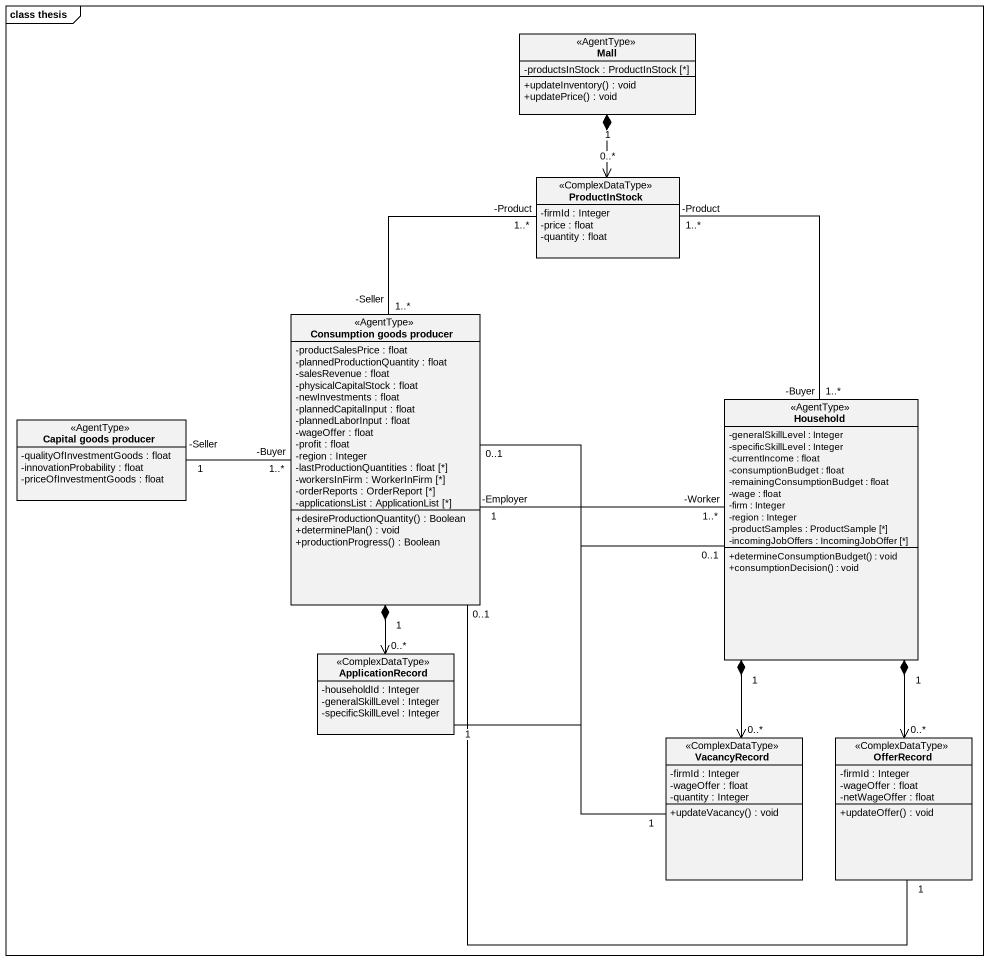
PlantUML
@startuml
mainframe class thesis
hide circle
hide empty members
skinparam classAttributeIconSize 0
class Mall <<AgentType>> {
  -productsInStock : ProductInStock [*]
  +updateInventory() : void
  +updatePrice() : void
}
class ProductInStock <<ComplexDataType>> {
  -firmId : Integer
  -price : float
  -quantity : float
}
class "Consumption goods producer" as Consumption_goods_producer <<AgentType>> {
  -productSalesPrice : float
  -plannedProductionQuantity : float
  -salesRevenue : float
  -physicalCapitalStock : float
  -newInvestments : float
  -plannedCapitalInput : float
  -plannedLaborInput : float
  -wageOffer : float
  -profit : float
  -region : Integer
  -lastProductionQuantities : float [*]
  -workersInFirm : WorkerInFirm [*]
  -orderReports : OrderReport [*]
  -applicationsList : ApplicationList [*]
  +desireProductionQuantity() : Boolean
  +determinePlan() : void
  +productionProgress() : Boolean
}
class Household <<AgentType>> {
  -generalSkillLevel : Integer
  -specificSkillLevel : Integer
  -currentIncome : float
  -consumptionBudget : float
  -remainingConsumptionBudget : float
  -wage : float
  -firm : Integer
  -region : Integer
  -productSamples : ProductSample [*]
  -incomingJobOffers : IncomingJobOffer [*]
  +determineConsumptionBudget() : void
  +consumptionDecision() : void
}
class "Capital goods producer" as Capital_goods_producer <<AgentType>> {
  -qualityOfInvestmentGoods : float
  -innovationProbability : float
  -priceOfInvestmentGoods : float
}
class ApplicationRecord <<ComplexDataType>> {
  -householdId : Integer
  -generalSkillLevel : Integer
  -specificSkillLevel : Integer
}
class VacancyRecord <<ComplexDataType>> {
  -firmId : Integer
  -wageOffer : float
  -quantity : Integer
  +updateVacancy() : void
}
class OfferRecord <<ComplexDataType>> {
  -firmId : Integer
  -wageOffer : float
  -netWageOffer : float
  +updateOffer() : void
}
Mall "1" *--> "0..*" ProductInStock
Consumption_goods_producer "1..*\n-Seller" -up- "1..*\n-Product" ProductInStock
Consumption_goods_producer "1" *--> "0..*" ApplicationRecord
Consumption_goods_producer "0..1" -- "1" VacancyRecord
Consumption_goods_producer "0..1" -- "1" OfferRecord
Household "-Buyer\n1..*" -up- "-Product\n1..*" ProductInStock
Household "1..*\n-Worker" -left- "1\n-Employer" Consumption_goods_producer
Household "0..1" -left- "1" ApplicationRecord
Household "1" *--> "0..*" VacancyRecord
Household "1" *--> "0..*" OfferRecord
Capital_goods_producer "1\n-Seller" -right- "1..*\n-Buyer" Consumption_goods_producer
@enduml
